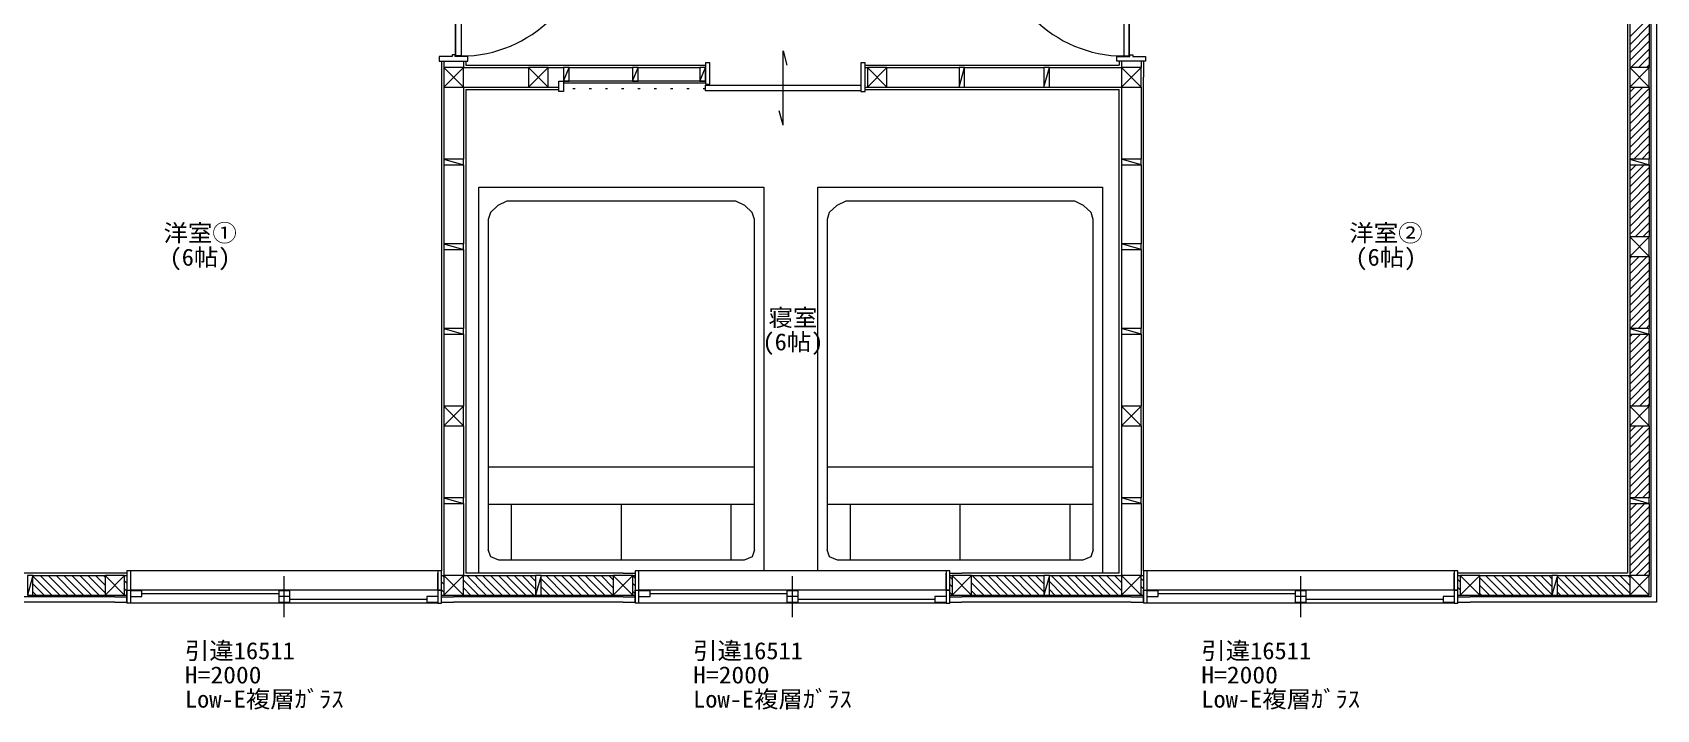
# Model space of a CAD drawing. Units: millimetres at full size, sheet at 1:50. Extents: x -9449 to 3740, y -5363 to 5878.
# Drawn here: x -5028 to 3696, y -5363 to -1724 of the extents above; entities that cross this region are included whole.
import ezdxf
from ezdxf.enums import TextEntityAlignment as Align

# ---------------------------------------------------------------- set-up
doc = ezdxf.new("R2010")
doc.units = ezdxf.units.MM
doc.header["$LTSCALE"] = 50
doc.linetypes.add('DOTTED', pattern=[1.75, 0.25, -1.5])
for name, color, linetype, lineweight in [('0-2_柱', 3, 'Continuous', 20), ('0-3_仕上', 3, 'Continuous', 20), ('0-4_下地', 2, 'Continuous', 5), ('0-5_建具', 3, 'Continuous', 20), ('0-6_住設', 2, 'Continuous', 5), ('0-8_造作', 4, 'Continuous', 5), ('0-F_補助線', 4, 'Continuous', 5)]:
    doc.layers.add(name, color=color, linetype=linetype, lineweight=lineweight)
doc.layers.add('0-9_寸法', color=5, linetype='Continuous')
doc.styles.add('ＭＳ ゴシック', font='')
doc.styles.get('ＭＳ ゴシック').set_extended_font_data('MS Gothic')

msp = doc.modelspace()

# ---------------------------------------------------------------- linework, layer by layer
at = {"layer": '0-2_柱'}
for points in [[(-2817.5, -1912.5), (-2817.5, -2017.5), (-2712.5, -2017.5), (-2712.5, -1912.5)], [(-2362.5, -1912.5), (-2362.5, -2017.5), (-2257.5, -2017.5), (-2257.5, -1912.5)], [(-542.5, -1912.5), (-542.5, -2017.5), (-437.5, -2017.5), (-437.5, -1912.5)], [(822.5, -1912.5), (822.5, -2017.5), (927.5, -2017.5), (927.5, -1912.5)], [(3657.5, -1912.5), (3552.5, -1912.5), (3552.5, -2017.5), (3657.5, -2017.5)], [(3657.5, -2822.5), (3552.5, -2822.5), (3552.5, -2927.5), (3657.5, -2927.5)], [(-2712.5, -3732.5), (-2817.5, -3732.5), (-2817.5, -3837.5), (-2712.5, -3837.5)], [(822.5, -3837.5), (927.5, -3837.5), (927.5, -3732.5), (822.5, -3732.5)], [(3657.5, -3732.5), (3552.5, -3732.5), (3552.5, -3837.5), (3657.5, -3837.5)], [(-4532.5, -4747.5), (-4532.5, -4642.5), (-4637.5, -4642.5), (-4637.5, -4747.5)], [(-2817.5, -4642.5), (-2817.5, -4747.5), (-2712.5, -4747.5), (-2712.5, -4642.5)], [(-1802.5, -4747.5), (-1802.5, -4642.5), (-1907.5, -4642.5), (-1907.5, -4747.5)], [(17.5, -4747.5), (17.5, -4642.5), (-87.5, -4642.5), (-87.5, -4747.5)], [(822.5, -4642.5), (822.5, -4747.5), (927.5, -4747.5), (927.5, -4642.5)], [(2747.5, -4747.5), (2747.5, -4642.5), (2642.5, -4642.5), (2642.5, -4747.5)], [(3552.5, -4642.5), (3552.5, -4747.5), (3657.5, -4747.5), (3657.5, -4642.5)]]:
    msp.add_lwpolyline(points, close=True, dxfattribs=at)
at = {"layer": '0-3_仕上'}
for p, q in [((3696.5, -963.5), (3696.5, -1965)), ((3540, -1120), (3540, -1965)), ((-2830, -1877.5), (-2830, -1965)), ((-2700, -1877.5), (-2700, -1900)), ((-2700, -1900), (-2310, -1900)), ((-2310, -1900), (-1412.75, -1900)), ((-578.35, -1900), (-578.25, -1900)), ((-554.25, -1900), (-490, -1900)), ((-490, -1900), (810, -1900)), ((810, -1877.5), (810, -1900)), ((940, -1877.5), (940, -1965)), ((-2830, -1965), (-2830, -3785)), ((940, -3785), (940, -1965)), ((3540, -1965), (3540, -2875)), ((3696.5, -1965), (3696.5, -2875)), ((-2700, -2030), (-2310, -2030)), ((-2700, -2030), (-2700, -3785)), ((-2310, -2030), (-2199.35, -2030)), ((-554.25, -2030), (-490, -2030)), ((-490, -2030), (810, -2030)), ((810, -3785), (810, -2030)), ((3540, -2875), (3540, -3785)), ((3696.5, -2875), (3696.5, -3785)), ((-2830, -3785), (-2830, -4618)), ((-2700, -3785), (-2700, -4630)), ((810, -4630), (810, -3785)), ((940, -4618), (940, -3785)), ((3540, -3785), (3540, -4630)), ((3696.5, -3785), (3696.5, -4786.5)), ((-4585, -4630), (-5430, -4630)), ((-4520, -4630), (-4585, -4630)), ((-1855, -4630), (-2700, -4630)), ((-1855, -4630), (-1790, -4630)), ((-100, -4630), (-35, -4630)), ((810, -4630), (-35, -4630)), ((2695, -4630), (2630, -4630)), ((3540, -4630), (2695, -4630)), ((-4585, -4786.5), (-5586.5, -4786.5)), ((-4585, -4786.5), (-4520, -4786.5)), ((-2830, -4786.5), (-2765, -4786.5)), ((-1855, -4786.5), (-2765, -4786.5)), ((-1855, -4786.5), (-1790, -4786.5)), ((-100, -4786.5), (-35, -4786.5)), ((875, -4786.5), (-35, -4786.5)), ((875, -4786.5), (940, -4786.5)), ((2630, -4786.5), (2695, -4786.5)), ((3696.5, -4786.5), (2695, -4786.5))]:
    msp.add_line(p, q, dxfattribs=at)
at = {"layer": '0-4_下地'}
for p, q in [((3666.5, -993.5), (3666.5, -1965)), ((3552.5, -1525), (3552.5, -1912.5)), ((3657.5, -1525), (3657.5, -1912.5)), ((-2817.5, -1877.5), (-2817.5, -1912.5)), ((-2712.5, -1877.5), (-2712.5, -1912.5)), ((-2712.5, -1912.5), (-2362.5, -1912.5)), ((-2257.5, -1912.5), (-2175.25, -1912.5)), ((-2145.25, -1912.5), (-1804.5, -1912.5)), ((-1774.5, -1912.5), (-1442.75, -1912.5)), ((-578.35, -1912.5), (-578.25, -1912.5)), ((-554.25, -1912.5), (-542.5, -1912.5)), ((-437.5, -1912.5), (-50, -1912.5)), ((-20, -1912.5), (405, -1912.5)), ((435, -1912.5), (822.5, -1912.5)), ((822.5, -1877.5), (822.5, -1912.5)), ((927.5, -1877.5), (927.5, -1912.5)), ((3666.5, -1965), (3666.5, -2875)), ((-2817.5, -2017.5), (-2817.5, -2405)), ((-2712.5, -2017.5), (-2362.5, -2017.5)), ((-2712.5, -2017.5), (-2712.5, -2405)), ((-2257.5, -2017.5), (-2199.35, -2017.5)), ((-554.25, -2017.5), (-542.5, -2017.5)), ((-437.5, -2017.5), (-50, -2017.5)), ((-20, -2017.5), (405, -2017.5)), ((435, -2017.5), (822.5, -2017.5)), ((822.5, -2017.5), (822.5, -2405)), ((927.5, -2017.5), (927.5, -2405)), ((3552.5, -2017.5), (3552.5, -2405)), ((3657.5, -2017.5), (3657.5, -2405)), ((-2817.5, -2435), (-2817.5, -2860)), ((-2712.5, -2435), (-2712.5, -2860)), ((822.5, -2435), (822.5, -2860)), ((927.5, -2435), (927.5, -2860)), ((3552.5, -2435), (3552.5, -2822.5)), ((3657.5, -2435), (3657.5, -2822.5)), ((3666.5, -2875), (3666.5, -3785)), ((-2817.5, -2890), (-2817.5, -3315)), ((-2712.5, -2890), (-2712.5, -3315)), ((822.5, -2890), (822.5, -3315)), ((927.5, -2890), (927.5, -3315)), ((3552.5, -2927.5), (3552.5, -3315)), ((3657.5, -2927.5), (3657.5, -3315)), ((-2817.5, -3345), (-2817.5, -3732.5)), ((-2712.5, -3345), (-2712.5, -3732.5)), ((822.5, -3345), (822.5, -3732.5)), ((927.5, -3345), (927.5, -3732.5)), ((3552.5, -3345), (3552.5, -3732.5)), ((3657.5, -3345), (3657.5, -3732.5)), ((-2817.5, -3837.5), (-2817.5, -4225)), ((-2712.5, -3837.5), (-2712.5, -4225)), ((822.5, -3837.5), (822.5, -4225)), ((927.5, -3837.5), (927.5, -4225)), ((3552.5, -3837.5), (3552.5, -4225)), ((3657.5, -3837.5), (3657.5, -4225)), ((3666.5, -3785), (3666.5, -4756.5)), ((-2817.5, -4255), (-2817.5, -4642.5)), ((-2712.5, -4255), (-2712.5, -4642.5)), ((822.5, -4255), (822.5, -4642.5)), ((927.5, -4255), (927.5, -4642.5)), ((3552.5, -4255), (3552.5, -4642.5)), ((3657.5, -4255), (3657.5, -4642.5)), ((-5025, -4642.5), (-4637.5, -4642.5)), ((-4532.5, -4642.5), (-4520, -4642.5)), ((-2830, -4642.5), (-2817.5, -4642.5)), ((-2712.5, -4642.5), (-2325, -4642.5)), ((-2295, -4642.5), (-1907.5, -4642.5)), ((-1802.5, -4642.5), (-1790, -4642.5)), ((-100, -4642.5), (-87.5, -4642.5)), ((17.5, -4642.5), (405, -4642.5)), ((435, -4642.5), (822.5, -4642.5)), ((927.5, -4642.5), (940, -4642.5)), ((2630, -4642.5), (2642.5, -4642.5)), ((2747.5, -4642.5), (3135, -4642.5)), ((3165, -4642.5), (3552.5, -4642.5)), ((-4585, -4756.5), (-5556.5, -4756.5)), ((-5025, -4747.5), (-4637.5, -4747.5)), ((-4585, -4756.5), (-4520, -4756.5)), ((-4532.5, -4747.5), (-4520, -4747.5)), ((-2830, -4747.5), (-2817.5, -4747.5)), ((-2830, -4756.5), (-2765, -4756.5)), ((-1855, -4756.5), (-2765, -4756.5)), ((-2712.5, -4747.5), (-2325, -4747.5)), ((-2295, -4747.5), (-1907.5, -4747.5)), ((-1855, -4756.5), (-1790, -4756.5)), ((-1802.5, -4747.5), (-1790, -4747.5)), ((-100, -4747.5), (-87.5, -4747.5)), ((-100, -4756.5), (-35, -4756.5)), ((875, -4756.5), (-35, -4756.5)), ((17.5, -4747.5), (405, -4747.5)), ((435, -4747.5), (822.5, -4747.5)), ((875, -4756.5), (940, -4756.5)), ((927.5, -4747.5), (940, -4747.5)), ((2630, -4747.5), (2642.5, -4747.5)), ((2630, -4756.5), (2695, -4756.5)), ((3666.5, -4756.5), (2695, -4756.5)), ((2747.5, -4747.5), (3135, -4747.5)), ((3165, -4747.5), (3552.5, -4747.5))]:
    msp.add_line(p, q, dxfattribs=at)
at = {"layer": '0-4_下地', "color": 3, "lineweight": 20}
for points in [[(-50, -1912.5), (-50, -2017.5), (-20, -2017.5), (-20, -1912.5)], [(405, -1912.5), (405, -2017.5), (435, -2017.5), (435, -1912.5)], [(-2712.5, -2405), (-2817.5, -2405), (-2817.5, -2435), (-2712.5, -2435)], [(822.5, -2435), (927.5, -2435), (927.5, -2405), (822.5, -2405)], [(3657.5, -2405), (3552.5, -2405), (3552.5, -2435), (3657.5, -2435)], [(-2712.5, -2860), (-2817.5, -2860), (-2817.5, -2890), (-2712.5, -2890)], [(822.5, -2890), (927.5, -2890), (927.5, -2860), (822.5, -2860)], [(-2712.5, -3315), (-2817.5, -3315), (-2817.5, -3345), (-2712.5, -3345)], [(822.5, -3345), (927.5, -3345), (927.5, -3315), (822.5, -3315)], [(3657.5, -3315), (3552.5, -3315), (3552.5, -3345), (3657.5, -3345)], [(-2712.5, -4225), (-2817.5, -4225), (-2817.5, -4255), (-2712.5, -4255)], [(822.5, -4255), (927.5, -4255), (927.5, -4225), (822.5, -4225)], [(3657.5, -4225), (3552.5, -4225), (3552.5, -4255), (3657.5, -4255)], [(-5025, -4747.5), (-5025, -4642.5), (-5055, -4642.5), (-5055, -4747.5)], [(-2295, -4747.5), (-2295, -4642.5), (-2325, -4642.5), (-2325, -4747.5)], [(435, -4747.5), (435, -4642.5), (405, -4642.5), (405, -4747.5)], [(3165, -4747.5), (3165, -4642.5), (3135, -4642.5), (3135, -4747.5)]]:
    msp.add_lwpolyline(points, close=True, dxfattribs=at)
at = {"layer": '0-5_建具', "color": 2, "lineweight": 5}
for p, q in [((-2754.5, -1169.5), (-2754.5, -1850.5)), ((864.5, -1169.5), (864.5, -1850.5)), ((-1412.75, -1986), (-2175.25, -1986)), ((-2830, -4618), (-4520, -4618)), ((-100, -4618), (-1790, -4618)), ((2630, -4618), (940, -4618)), ((-4520, -4786.5), (-4520, -4777.5)), ((-2850, -4720.5), (-4500, -4720.5)), ((-2850, -4790.5), (-4500, -4790.5)), ((-2830, -4786.5), (-2830, -4777.5)), ((-1790, -4786.5), (-1790, -4777.5)), ((-120, -4720.5), (-1770, -4720.5)), ((-120, -4790.5), (-1770, -4790.5)), ((-100, -4786.5), (-100, -4777.5)), ((940, -4786.5), (940, -4777.5)), ((2610, -4720.5), (960, -4720.5)), ((2610, -4790.5), (960, -4790.5)), ((2630, -4786.5), (2630, -4777.5))]:
    msp.add_line(p, q, dxfattribs=at)
at = {"layer": '0-5_建具', "color": 5, "lineweight": 13}
for p, q in [((-995.5, -2222), (-995.5, -1822)), ((-995.5, -1822), (-974.79, -1899.27)), ((-995.5, -2222), (-1016.21, -2144.73)), ((-3675, -4865.5), (-3675, -4645.5)), ((-945, -4865.5), (-945, -4645.5)), ((1785, -4865.5), (1785, -4645.5))]:
    msp.add_line(p, q, dxfattribs=at)
at = {"layer": '0-5_建具'}
for p, q in [((-2842, -1853.5), (-2842, -1877.5)), ((-2772.5, -1853.5), (-2842, -1853.5)), ((-2842, -1877.5), (-2688, -1877.5)), ((-2772.5, -1843.5), (-2772.5, -1853.5)), ((-2688, -1853.5), (-2757.5, -1853.5)), ((-2688, -1877.5), (-2688, -1853.5)), ((-2145.25, -1912.5), (-2175.25, -1912.5)), ((-2175.25, -1912.5), (-2175.25, -1986)), ((-2145.25, -1986), (-2145.25, -1912.5)), ((-1774.5, -1912.5), (-1804.5, -1912.5)), ((-1804.5, -1912.5), (-1804.5, -1986)), ((-1774.5, -1986), (-1774.5, -1912.5)), ((-1388.75, -1888), (-1412.75, -1888)), ((-1412.75, -1888), (-1412.75, -2002)), ((-554.25, -1888), (-578.25, -1888)), ((-554.25, -2042), (-554.25, -1888)), ((798, -1877.5), (798, -1853.5)), ((798, -1853.5), (867.5, -1853.5)), ((952, -1877.5), (798, -1877.5)), ((882.5, -1843.5), (882.5, -1853.5)), ((882.5, -1853.5), (952, -1853.5)), ((952, -1853.5), (952, -1877.5)), ((-2175.25, -1986), (-2145.25, -1986)), ((-1412.75, -1996), (-2175.25, -1996)), ((-1804.5, -1986), (-1774.5, -1986)), ((-2175.25, -2042), (-2199.25, -2042)), ((-1412.75, -2037), (-1412.75, -2007)), ((-1412.75, -2007), (-578.25, -2007)), ((-578.25, -2037), (-1412.75, -2037)), ((-4500, -4618), (-4520, -4618)), ((-4520, -4618), (-4520, -4790.5)), ((-4500, -4790.5), (-4500, -4618)), ((-2850, -4618), (-2850, -4790.5)), ((-1770, -4618), (-1790, -4618)), ((-1790, -4618), (-1790, -4790.5)), ((-1770, -4790.5), (-1770, -4618)), ((-120, -4618), (-120, -4790.5)), ((960, -4618), (940, -4618)), ((940, -4618), (940, -4790.5)), ((960, -4790.5), (960, -4618)), ((2610, -4618), (2610, -4790.5)), ((-4500, -4720.5), (-4500, -4630)), ((-2850, -4720.5), (-2850, -4630)), ((-1770, -4720.5), (-1770, -4630)), ((-120, -4720.5), (-120, -4630)), ((960, -4720.5), (960, -4630)), ((2610, -4720.5), (2610, -4630)), ((-4520, -4720.5), (-4500, -4720.5)), ((-4520, -4786.5), (-4520, -4720.5)), ((-4520, -4720.5), (-4500, -4720.5)), ((-4500, -4790.5), (-4520, -4790.5)), ((-4440, -4725.5), (-4500, -4725.5)), ((-4500, -4755.5), (-4440, -4755.5)), ((-4440, -4755.5), (-4440, -4725.5)), ((-3705, -4740.5), (-4440, -4740.5)), ((-3705, -4725.5), (-3705, -4785.5)), ((-3645, -4725.5), (-3705, -4725.5)), ((-3645, -4755.5), (-3705, -4755.5)), ((-3705, -4785.5), (-3645, -4785.5)), ((-3645, -4785.5), (-3645, -4725.5)), ((-2910, -4770.5), (-3645, -4770.5)), ((-2850, -4755.5), (-2910, -4755.5)), ((-2850, -4720.5), (-2830, -4720.5)), ((-2850, -4790.5), (-2830, -4790.5)), ((-1790, -4720.5), (-1770, -4720.5)), ((-1790, -4786.5), (-1790, -4720.5)), ((-1790, -4720.5), (-1770, -4720.5)), ((-1770, -4790.5), (-1790, -4790.5)), ((-1710, -4725.5), (-1770, -4725.5)), ((-1770, -4755.5), (-1710, -4755.5)), ((-1710, -4755.5), (-1710, -4725.5)), ((-975, -4740.5), (-1710, -4740.5)), ((-975, -4725.5), (-975, -4785.5)), ((-915, -4725.5), (-975, -4725.5)), ((-915, -4755.5), (-975, -4755.5)), ((-975, -4785.5), (-915, -4785.5)), ((-915, -4785.5), (-915, -4725.5)), ((-180, -4770.5), (-915, -4770.5)), ((-120, -4755.5), (-180, -4755.5)), ((-120, -4720.5), (-100, -4720.5)), ((-120, -4790.5), (-100, -4790.5)), ((940, -4720.5), (960, -4720.5)), ((940, -4786.5), (940, -4720.5)), ((940, -4720.5), (960, -4720.5)), ((960, -4790.5), (940, -4790.5)), ((1020, -4725.5), (960, -4725.5)), ((960, -4755.5), (1020, -4755.5)), ((1020, -4755.5), (1020, -4725.5)), ((1755, -4740.5), (1020, -4740.5)), ((1755, -4725.5), (1755, -4785.5)), ((1815, -4725.5), (1755, -4725.5)), ((1815, -4755.5), (1755, -4755.5)), ((1755, -4785.5), (1815, -4785.5)), ((1815, -4785.5), (1815, -4725.5)), ((2550, -4770.5), (1815, -4770.5)), ((2610, -4755.5), (2550, -4755.5)), ((2610, -4720.5), (2630, -4720.5)), ((2610, -4790.5), (2630, -4790.5))]:
    msp.add_line(p, q, dxfattribs=at)
at = {"layer": '0-5_建具', "color": 4, "lineweight": 5}
for p, q in [((-2175.25, -1986), (-2145.25, -1912.5)), ((-1804.5, -1986), (-1774.5, -1912.5)), ((-1442.75, -1986), (-1412.75, -1912.5))]:
    msp.add_line(p, q, dxfattribs=at)
at = {"layer": '0-5_建具', "linetype": 'DOTTED'}
msp.add_line((-1412.75, -2027), (-2175.25, -2027), dxfattribs=at)
at = {"layer": '0-5_建具'}
for points in [[(-2754.5, -1169.5), (-2724.5, -1169.5), (-2724.5, -1850.5), (-2754.5, -1850.5)], [(864.5, -1169.5), (834.5, -1169.5), (834.5, -1850.5), (864.5, -1850.5)]]:
    msp.add_lwpolyline(points, close=True, dxfattribs=at)
for points in [[(-2757.5, -1853.5), (-2757.5, -1843.5), (-2772.5, -1843.5)], [(-1412.75, -1986), (-1412.75, -1912.5), (-1442.75, -1912.5)], [(-1442.75, -1912.5), (-1442.75, -1986), (-1412.75, -1986)], [(-1412.75, -2002), (-1388.75, -2002), (-1388.75, -1888)], [(-578.25, -1888), (-578.25, -2042), (-554.25, -2042)], [(867.5, -1853.5), (867.5, -1843.5), (882.5, -1843.5)], [(-2199.25, -2042), (-2199.25, -1986), (-2175.25, -1986), (-2175.25, -2042)], [(-2830, -4790.5), (-2830, -4618), (-2850, -4618)], [(-100, -4790.5), (-100, -4618), (-120, -4618)], [(2630, -4790.5), (2630, -4618), (2610, -4618)], [(-2910, -4755.5), (-2910, -4785.5), (-2850, -4785.5)], [(-2830, -4786.5), (-2830, -4720.5), (-2850, -4720.5)], [(-180, -4755.5), (-180, -4785.5), (-120, -4785.5)], [(-100, -4786.5), (-100, -4720.5), (-120, -4720.5)], [(2550, -4755.5), (2550, -4785.5), (2610, -4785.5)], [(2630, -4786.5), (2630, -4720.5), (2610, -4720.5)]]:
    msp.add_lwpolyline(points, dxfattribs=at)
at = {"layer": '0-5_建具', "color": 5, "lineweight": 13}
for centre, start, end in [((-2724.5, -1169.5), 270, 0), ((834.5, -1169.5), 180, 270)]:
    msp.add_arc(centre, 681, start, end, dxfattribs=at)
at = {"layer": '0-6_住設'}
for p, q in [((-2579.06, -2730), (-2579.06, -4505)), ((-1149.06, -4505), (-1149.06, -2730)), ((-759.06, -2730), (-759.06, -4505)), ((670.94, -4505), (670.94, -2730)), ((-1149.06, -4060), (-2579.06, -4060)), ((670.94, -4060), (-759.06, -4060)), ((-1149.06, -4260), (-2579.06, -4260)), ((-2454.06, -4560), (-2454.06, -4260)), ((-1864.06, -4560), (-1864.06, -4260)), ((-1274.06, -4560), (-1274.06, -4260)), ((670.94, -4260), (-759.06, -4260)), ((-634.06, -4560), (-634.06, -4260)), ((-44.06, -4560), (-44.06, -4260)), ((545.94, -4560), (545.94, -4260)), ((-1205.06, -4560), (-2523.06, -4560)), ((614.94, -4560), (-703.06, -4560))]:
    msp.add_line(p, q, dxfattribs=at)
for points in [[(-2629.06, -4630), (-2629.06, -2555), (-1099.06, -2555), (-1099.06, -4618)], [(-809.06, -4618), (-809.06, -2555), (720.94, -2555), (720.94, -4630)], [(-1149.06, -2730), (-1161.06, -2692), (-1201.06, -2654), (-1249.06, -2630), (-2479.06, -2630), (-2527.06, -2654), (-2567.06, -2692), (-2579.06, -2730)], [(670.94, -2730), (658.94, -2692), (618.94, -2654), (570.94, -2630), (-659.06, -2630), (-707.06, -2654), (-747.06, -2692), (-759.06, -2730)], [(-2523.06, -4560), (-2566.06, -4542), (-2579.06, -4505)], [(-1149.06, -4505), (-1162.06, -4542), (-1205.06, -4560)], [(-703.06, -4560), (-746.06, -4542), (-759.06, -4505)], [(670.94, -4505), (657.94, -4542), (614.94, -4560)]]:
    msp.add_lwpolyline(points, dxfattribs=at)
at = {"layer": '0-8_造作'}
for p, q in [((3552.5, -1525), (3552.5, -1912.5)), ((3657.5, -1643.23), (3552.5, -1748.23)), ((3657.5, -1685.66), (3552.5, -1790.66)), ((3657.5, -1728.08), (3552.5, -1833.08)), ((3657.5, -1770.51), (3552.5, -1875.51)), ((3657.5, -1812.94), (3557.94, -1912.5)), ((3657.5, -1855.36), (3600.36, -1912.5)), ((3657.5, -1897.79), (3642.79, -1912.5)), ((3552.5, -2017.5), (3552.5, -2405)), ((3622.64, -2017.5), (3552.5, -2087.64)), ((3580.22, -2017.5), (3552.5, -2045.22)), ((3657.5, -2025.07), (3552.5, -2130.07)), ((3657.5, -2067.5), (3552.5, -2172.5)), ((3657.5, -2109.92), (3552.5, -2214.92)), ((3657.5, -2152.35), (3552.5, -2257.35)), ((3657.5, -2194.78), (3552.5, -2299.78)), ((3657.5, -2237.2), (3552.5, -2342.2)), ((3657.5, -2279.63), (3552.5, -2384.63)), ((3657.5, -2322.05), (3574.55, -2405)), ((3552.5, -2435), (3552.5, -2822.5)), ((3629.41, -2435), (3552.5, -2511.91)), ((3586.98, -2435), (3552.5, -2469.48)), ((3657.5, -2364.48), (3616.98, -2405)), ((3657.5, -2449.33), (3552.5, -2554.33)), ((3657.5, -2491.76), (3552.5, -2596.76)), ((3657.5, -2534.19), (3552.5, -2639.19)), ((3657.5, -2576.61), (3552.5, -2681.61)), ((3657.5, -2619.04), (3552.5, -2724.04)), ((3657.5, -2661.47), (3552.5, -2766.47)), ((3657.5, -2703.89), (3552.5, -2808.89)), ((3657.5, -2746.32), (3581.32, -2822.5)), ((3657.5, -2788.74), (3623.74, -2822.5)), ((3552.5, -2927.5), (3552.5, -3315)), ((3646.02, -2927.5), (3552.5, -3021.02)), ((3603.6, -2927.5), (3552.5, -2978.6)), ((3561.17, -2927.5), (3552.5, -2936.17)), ((3657.5, -2958.45), (3552.5, -3063.45)), ((3657.5, -3000.88), (3552.5, -3105.88)), ((3657.5, -3043.3), (3552.5, -3148.3)), ((3657.5, -3085.73), (3552.5, -3190.73)), ((3657.5, -3128.16), (3552.5, -3233.16)), ((3657.5, -3170.58), (3552.5, -3275.58)), ((3657.5, -3213.01), (3555.51, -3315)), ((3657.5, -3255.44), (3597.94, -3315)), ((3657.5, -3297.86), (3640.36, -3315)), ((3552.5, -3345), (3552.5, -3732.5)), ((3652.79, -3345), (3552.5, -3445.29)), ((3610.36, -3345), (3552.5, -3402.86)), ((3567.94, -3345), (3552.5, -3360.44)), ((3657.5, -3382.71), (3552.5, -3487.71)), ((3657.5, -3425.14), (3552.5, -3530.14)), ((3657.5, -3467.57), (3552.5, -3572.57)), ((3657.5, -3509.99), (3552.5, -3614.99)), ((3657.5, -3552.42), (3552.5, -3657.42)), ((3657.5, -3594.85), (3552.5, -3699.85)), ((3657.5, -3637.27), (3562.27, -3732.5)), ((3657.5, -3679.7), (3604.7, -3732.5)), ((3657.5, -3722.13), (3647.13, -3732.5)), ((3552.5, -3837.5), (3552.5, -4225)), ((3626.98, -3837.5), (3552.5, -3911.98)), ((3584.55, -3837.5), (3552.5, -3869.55)), ((3657.5, -3849.4), (3552.5, -3954.4)), ((3657.5, -3891.83), (3552.5, -3996.83)), ((3657.5, -3934.26), (3552.5, -4039.26)), ((3657.5, -3976.68), (3552.5, -4081.68)), ((3657.5, -4019.11), (3552.5, -4124.11)), ((3657.5, -4061.54), (3552.5, -4166.54)), ((3657.5, -4103.96), (3552.5, -4208.96)), ((3657.5, -4146.39), (3578.89, -4225)), ((3552.5, -4255), (3552.5, -4642.5)), ((3633.74, -4255), (3552.5, -4336.24)), ((3591.32, -4255), (3552.5, -4293.82)), ((3657.5, -4273.67), (3552.5, -4378.67)), ((3657.5, -4188.82), (3621.32, -4225)), ((3657.5, -4316.1), (3552.5, -4421.1)), ((3657.5, -4358.52), (3552.5, -4463.52)), ((3657.5, -4400.95), (3552.5, -4505.95)), ((3657.5, -4443.37), (3552.5, -4548.37)), ((3657.5, -4485.8), (3552.5, -4590.8)), ((3657.5, -4528.23), (3552.5, -4633.23)), ((3657.5, -4570.65), (3585.65, -4642.5)), ((3657.5, -4613.08), (3628.08, -4642.5)), ((-5025, -4642.5), (-4637.5, -4642.5)), ((-4923.01, -4747.5), (-5025, -4645.51)), ((-5025, -4687.94), (-4965.44, -4747.5)), ((-4880.58, -4747.5), (-4985.58, -4642.5)), ((-4838.16, -4747.5), (-4943.16, -4642.5)), ((-4795.73, -4747.5), (-4900.73, -4642.5)), ((-4753.3, -4747.5), (-4858.3, -4642.5)), ((-4710.88, -4747.5), (-4815.88, -4642.5)), ((-4668.45, -4747.5), (-4773.45, -4642.5)), ((-4637.5, -4736.02), (-4731.02, -4642.5)), ((-4637.5, -4693.6), (-4688.6, -4642.5)), ((-4637.5, -4651.17), (-4646.17, -4642.5)), ((-4532.5, -4642.5), (-4520, -4642.5)), ((-4520, -4683.82), (-4532.5, -4671.32)), ((-2830, -4642.5), (-2817.5, -4642.5)), ((-2817.5, -4689.26), (-2830, -4676.76)), ((-2817.5, -4646.84), (-2821.84, -4642.5)), ((-2712.5, -4642.5), (-2325, -4642.5)), ((-2631.98, -4747.5), (-2712.5, -4666.98)), ((-2674.41, -4747.5), (-2712.5, -4709.41)), ((-2589.56, -4747.5), (-2694.56, -4642.5)), ((-2547.13, -4747.5), (-2652.13, -4642.5)), ((-2504.7, -4747.5), (-2609.7, -4642.5)), ((-2462.28, -4747.5), (-2567.28, -4642.5)), ((-2419.85, -4747.5), (-2524.85, -4642.5)), ((-2377.42, -4747.5), (-2482.42, -4642.5)), ((-2335, -4747.5), (-2440, -4642.5)), ((-2397.57, -4642.5), (-2325, -4715.07)), ((-2355.15, -4642.5), (-2325, -4672.65)), ((-2295, -4642.5), (-1907.5, -4642.5)), ((-2207.72, -4747.5), (-2295, -4660.22)), ((-2295, -4702.65), (-2250.15, -4747.5)), ((-2165.29, -4747.5), (-2270.29, -4642.5)), ((-2122.87, -4747.5), (-2227.87, -4642.5)), ((-2080.44, -4747.5), (-2185.44, -4642.5)), ((-2038.01, -4747.5), (-2143.01, -4642.5)), ((-1995.59, -4747.5), (-2100.59, -4642.5)), ((-1953.16, -4747.5), (-2058.16, -4642.5)), ((-1910.73, -4747.5), (-2015.73, -4642.5)), ((-1907.5, -4708.31), (-1973.31, -4642.5)), ((-1907.5, -4665.88), (-1930.88, -4642.5)), ((-1802.5, -4642.5), (-1790, -4642.5)), ((-1790, -4656.1), (-1802.5, -4643.6)), ((-1790, -4698.53), (-1802.5, -4686.03)), ((-100, -4642.5), (-87.5, -4642.5)), ((-87.5, -4661.55), (-100, -4649.05)), ((-87.5, -4703.97), (-100, -4691.47)), ((17.5, -4642.5), (405, -4642.5)), ((83.31, -4747.5), (17.5, -4681.69)), ((125.73, -4747.5), (20.73, -4642.5)), ((168.16, -4747.5), (63.16, -4642.5)), ((210.59, -4747.5), (105.59, -4642.5)), ((253.01, -4747.5), (148.01, -4642.5)), ((295.44, -4747.5), (190.44, -4642.5)), ((337.87, -4747.5), (232.87, -4642.5)), ((380.29, -4747.5), (275.29, -4642.5)), ((405, -4729.78), (317.72, -4642.5)), ((360.14, -4642.5), (405, -4687.36)), ((402.57, -4642.5), (405, -4644.93)), ((435, -4642.5), (822.5, -4642.5)), ((435, -4674.93), (507.57, -4747.5)), ((550, -4747.5), (445, -4642.5)), ((592.42, -4747.5), (487.42, -4642.5)), ((634.85, -4747.5), (529.85, -4642.5)), ((677.28, -4747.5), (572.28, -4642.5)), ((719.7, -4747.5), (614.7, -4642.5)), ((762.13, -4747.5), (657.13, -4642.5)), ((804.56, -4747.5), (699.56, -4642.5)), ((822.5, -4723.02), (741.98, -4642.5)), ((822.5, -4680.59), (784.41, -4642.5)), ((927.5, -4642.5), (940, -4642.5)), ((940, -4670.81), (927.5, -4658.31)), ((940, -4713.24), (927.5, -4700.74)), ((2630, -4642.5), (2642.5, -4642.5)), ((2642.5, -4676.26), (2630, -4663.76)), ((2642.5, -4718.68), (2630, -4706.18)), ((2747.5, -4642.5), (3135, -4642.5)), ((2841.02, -4747.5), (2747.5, -4653.98)), ((2798.6, -4747.5), (2747.5, -4696.4)), ((2883.45, -4747.5), (2778.45, -4642.5)), ((2925.88, -4747.5), (2820.88, -4642.5)), ((2968.3, -4747.5), (2863.3, -4642.5)), ((3010.73, -4747.5), (2905.73, -4642.5)), ((3053.16, -4747.5), (2948.16, -4642.5)), ((3095.58, -4747.5), (2990.58, -4642.5)), ((3135, -4744.49), (3033.01, -4642.5)), ((3075.43, -4642.5), (3135, -4702.07)), ((3117.86, -4642.5), (3135, -4659.64)), ((3165, -4642.5), (3552.5, -4642.5)), ((3265.29, -4747.5), (3165, -4647.21)), ((3165, -4689.64), (3222.86, -4747.5)), ((3307.71, -4747.5), (3202.71, -4642.5)), ((3350.14, -4747.5), (3245.14, -4642.5)), ((3392.57, -4747.5), (3287.57, -4642.5)), ((3434.99, -4747.5), (3329.99, -4642.5)), ((3477.42, -4747.5), (3372.42, -4642.5)), ((3519.85, -4747.5), (3414.85, -4642.5)), ((3552.5, -4737.73), (3457.27, -4642.5)), ((3552.5, -4695.3), (3499.7, -4642.5)), ((3552.5, -4652.88), (3542.12, -4642.5)), ((-5025, -4730.36), (-5007.86, -4747.5)), ((-4520, -4726.24), (-4532.5, -4713.74)), ((-2817.5, -4731.69), (-2830, -4719.19)), ((-2295, -4745.07), (-2292.57, -4747.5)), ((-1790, -4740.95), (-1802.5, -4728.45)), ((-87.5, -4746.4), (-100, -4733.9)), ((40.88, -4747.5), (17.5, -4724.12)), ((435, -4717.36), (465.14, -4747.5)), ((931.84, -4747.5), (927.5, -4743.16)), ((2756.17, -4747.5), (2747.5, -4738.83)), ((3165, -4732.07), (3180.43, -4747.5))]:
    msp.add_line(p, q, dxfattribs=at)
at = {"layer": '0-F_補助線'}
for p, q in [((-2817.5, -1912.5), (-2712.5, -2017.5)), ((-2712.5, -1912.5), (-2817.5, -2017.5)), ((-2362.5, -1912.5), (-2257.5, -2017.5)), ((-2257.5, -1912.5), (-2362.5, -2017.5)), ((-542.5, -1912.5), (-437.5, -2017.5)), ((-437.5, -1912.5), (-542.5, -2017.5)), ((-50, -2017.5), (-20, -1912.5)), ((405, -2017.5), (435, -1912.5)), ((822.5, -1912.5), (927.5, -2017.5)), ((927.5, -1912.5), (822.5, -2017.5)), ((3657.5, -1912.5), (3552.5, -2017.5)), ((3657.5, -2017.5), (3552.5, -1912.5)), ((-2817.5, -2405), (-2712.5, -2435)), ((927.5, -2435), (822.5, -2405)), ((3552.5, -2405), (3657.5, -2435)), ((-2817.5, -2860), (-2712.5, -2890)), ((927.5, -2890), (822.5, -2860)), ((3657.5, -2822.5), (3552.5, -2927.5)), ((3657.5, -2927.5), (3552.5, -2822.5)), ((-2817.5, -3315), (-2712.5, -3345)), ((927.5, -3345), (822.5, -3315)), ((3552.5, -3315), (3657.5, -3345)), ((-2712.5, -3732.5), (-2817.5, -3837.5)), ((-2712.5, -3837.5), (-2817.5, -3732.5)), ((822.5, -3837.5), (927.5, -3732.5)), ((822.5, -3732.5), (927.5, -3837.5)), ((3657.5, -3732.5), (3552.5, -3837.5)), ((3657.5, -3837.5), (3552.5, -3732.5)), ((-2817.5, -4225), (-2712.5, -4255)), ((927.5, -4255), (822.5, -4225)), ((3552.5, -4225), (3657.5, -4255)), ((-5025, -4642.5), (-5055, -4747.5)), ((-4532.5, -4747.5), (-4637.5, -4642.5)), ((-4637.5, -4747.5), (-4532.5, -4642.5)), ((-2817.5, -4642.5), (-2712.5, -4747.5)), ((-2712.5, -4642.5), (-2817.5, -4747.5)), ((-2295, -4642.5), (-2325, -4747.5)), ((-1802.5, -4747.5), (-1907.5, -4642.5)), ((-1907.5, -4747.5), (-1802.5, -4642.5)), ((17.5, -4747.5), (-87.5, -4642.5)), ((-87.5, -4747.5), (17.5, -4642.5)), ((435, -4642.5), (405, -4747.5)), ((822.5, -4642.5), (927.5, -4747.5)), ((927.5, -4642.5), (822.5, -4747.5)), ((2747.5, -4747.5), (2642.5, -4642.5)), ((2642.5, -4747.5), (2747.5, -4642.5)), ((3165, -4642.5), (3135, -4747.5)), ((3552.5, -4642.5), (3657.5, -4747.5)), ((3657.5, -4642.5), (3552.5, -4747.5))]:
    msp.add_line(p, q, dxfattribs=at)

# ---------------------------------------------------------------- texts
at = {"layer": '0-9_寸法', "style": 'ＭＳ ゴシック'}
for s, width, p in [('洋室①', 1.05, (-4323.75, -2875)), ('洋室②', 1.05, (2046.25, -2875)), ('(6帖)', 1.05, (-4291.25, -3005)), ('(6帖)', 1.05, (2078.75, -3005)), ('寝室', 1.05, (-1073.75, -3330)), ('(6帖)', 1.05, (-1106.25, -3460)), ('引違16511', 1.05, (-4208.75, -5120)), ('引違16511', 1.05, (-1478.75, -5120)), ('引違16511', 1.05, (1251.25, -5120)), ('H=2000', 1.1, (-4208.75, -5250)), ('H=2000', 1.1, (-1478.75, -5250)), ('H=2000', 1.1, (1251.25, -5250)), ('Low-E複層ｶﾞﾗｽ', 1.05, (-4208.75, -5380)), ('Low-E複層ｶﾞﾗｽ', 1.05, (-1478.75, -5380)), ('Low-E複層ｶﾞﾗｽ', 1.05, (1251.25, -5380))]:
    msp.add_text(s, height=91.64, dxfattribs=dict(at, width=width)).set_placement(p, align=Align.BOTTOM_LEFT)

doc.saveas('drawing.dxf')
